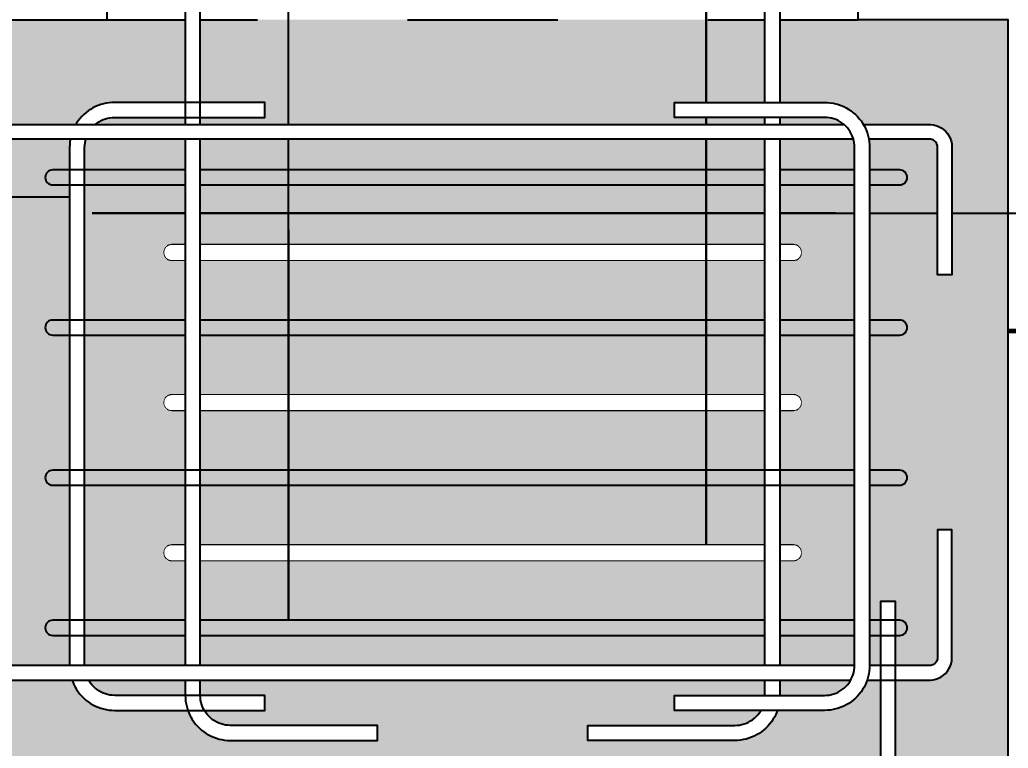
# Model space of a CAD drawing. Header units: millimetres. Extents: x 0 to 197, y -27 to 41.
# Drawn here: x 61.024 to 61.682, y -25.127 to -24.642 of the extents above; entities that cross this region are included whole.
import ezdxf
from ezdxf import colors
from ezdxf.entities.mleader import LeaderData, LeaderLine
from ezdxf.enums import TextEntityAlignment as Align
from ezdxf.math import Vec2, Vec3

# ---------------------------------------------------------------- set-up
doc = ezdxf.new("R2010")
doc.units = ezdxf.units.MM
doc.header["$LTSCALE"] = 0.01
doc.header["$PDMODE"] = 3
doc.linetypes.add('DASHED2', pattern=[0.375, 0.25, -0.125])
for name, color, linetype in [('FC_BORDES', 4, 'Continuous'), ('FC_COTAS', 1, 'Continuous'), ('FC_COTAS @ 100', 1, 'Continuous'), ('FC_COTAS @ 20', 1, 'Continuous'), ('FC_ESTRIBOS', 3, 'Continuous'), ('FC_HATCH 254', 254, 'Continuous'), ('FC_PROYECCION', 6, 'DASHED2'), ('FC_R-140', 2, 'Continuous'), ('FC_REFUERZO', 5, 'Continuous'), ('FC_REFUERZO 2', 1, 'Continuous')]:
    doc.layers.add(name, color=color, linetype=linetype)
doc.styles.add('FC_TEXT1', font='romans.shx')
doc.dimstyles.new('FC_COTAS', dxfattribs={"dimtxt": 0.0015, "dimasz": 0.001, "dimexe": 0, "dimexo": 0, "dimgap": 0.001, "dimtad": 1, "dimtih": 1, "dimtoh": 1, "dimzin": 0, "dimdsep": 46, "dimtxsty": 'FC_TEXT1', "dimblk": 'DOT', "dimcen": 0.09, "dimclrd": 256, "dimclre": 256, "dimclrt": 256, "dimadec": 0, "dimazin": 0, "dimtfac": 1, "dimtix": 1, "dimtmove": 2, "dimatfit": 3, "dimfxl": 1.002, "dimtolj": 1, "dimtzin": 0, "dimlwd": -1, "dimarcsym": 0})
doc.dimstyles.new('FC_COTAS$7', dxfattribs={"dimtxt": 0.002, "dimasz": 0.002, "dimexe": 0, "dimexo": 0, "dimgap": 0.000375, "dimtad": 2, "dimtih": 1, "dimtoh": 1, "dimzin": 0, "dimdsep": 46, "dimtxsty": 'FC_TEXT1', "dimblk": 'DOT', "dimcen": 0.09, "dimclrd": 256, "dimclre": 256, "dimclrt": 11, "dimadec": 0, "dimazin": 0, "dimtfac": 1, "dimtix": 1, "dimtmove": 2, "dimatfit": 3, "dimfxl": 1.002, "dimtolj": 1, "dimtzin": 0, "dimlwd": -1, "dimarcsym": 0})

# ---------------------------------------------------------------- blocks, each defined once
blk = doc.blocks.new('*U393')
at = {"color": 0}
blk.add_lwpolyline([(0.2070011006155647, 0.0003016104702579236), (-0.2070043155117477, 0.0003016104702579236, 0.9999999999999999), (-0.2070043155117477, -0.009698389529740087), (0.2070011006155647, -0.009698389529740087, 0.9999999999999999)], format="xyb", close=True, dxfattribs=at)
blk.add_wipeout([(-0.2070043155117484, -0.009698389529740226), (0.2070011006155591, -0.009698389529740226), (0.20825604517971033, -0.009538339337428203), (0.20923664861044444, -0.009170785438263218), (0.21015107362762292, -0.00858138708617695), (0.21083787770530862, -0.00790449956584205), (0.2113330431180644, -0.007195242379834377), (0.21162327539031878, -0.006605088339616261), (0.2117802722285469, -0.006167919622540263), (0.21189305784467355, -0.005732195347369795), (0.21196043608651277, -0.005334779101130893), (0.21199619526069793, -0.00491981555834653), (0.21200110061556, -0.004698389529739333), (0.21198596875754055, -0.004309687063727585), (0.21194410215791323, -0.00394557099098769), (0.2118612703782471, -0.003524187725160721), (0.21173967822839757, -0.0031028074393614213), (0.2115704211117438, -0.002668288496990412), (0.21136935664710638, -0.002265625825048634), (0.2111797199387715, -0.0019526399869544964), (0.21095933441331302, -0.001643494244737198), (0.21079116800783085, -0.001437195091800958), (0.2106063440934421, -0.001233967577210171), (0.21028629327831433, -0.0009291045619285176), (0.21010778482908843, -0.0007806716739717778), (0.2097611617696631, -0.000529209463394742), (0.20934380100362593, -0.00028117831770080315), (0.20904368469385626, -0.00013463556144943656), (0.2087053511686142, 2.198736891445563e-06), (0.2084284276806729, 9.355552933476563e-05), (0.20817815918581903, 0.00016108915857171446), (0.20783836018161472, 0.00023101169343442418), (0.20766766234673203, 0.0002569808356829295), (0.20742817537364502, 0.00028333779629807765), (0.20719509921246365, 0.00029784550720368674), (0.20700110061556218, 0.000301610470258562), (-0.20700431551174533, 0.00030161047025223375), (-0.20748726035106868, 0.0002782322443317664), (-0.20777460976591008, 0.00024191883735624753), (-0.20811309202389675, 0.00017712220197352302), (-0.2084789878356573, 7.919788830457186e-05), (-0.20883133463493708, -4.414403519470422e-05), (-0.20904423318023543, -0.000133443100066577), (-0.20937244649477618, -0.00029475970342363045), (-0.20968208186378548, -0.00047588229305417507), (-0.20991537376282798, -0.0006332032045132108), (-0.2101604597555136, -0.0008204063538438389), (-0.210355199516316, -0.0009873820670825983), (-0.21071902666559747, -0.001351611819247478), (-0.210995726981608, -0.001686972176023982), (-0.2111254445984465, -0.0018670832851365171), (-0.21126837438252077, -0.0020872974312952097), (-0.21138279519686662, -0.0022840747932212357), (-0.2114669266486035, -0.0024433724918462296), (-0.21160181597161115, -0.0027329405933540496), (-0.21169387789362568, -0.0029640295133472883), (-0.21173992564199534, -0.0030940215251035186), (-0.21178358213916496, -0.0032291684762407735), (-0.2118185999103866, -0.003348328150016955), (-0.21186427721275036, -0.0035233268655379124), (-0.21189435533775622, -0.0036555518146439425), (-0.21192542845035314, -0.003813715891899938), (-0.21196201202091244, -0.004049355383479725), (-0.21198468208536103, -0.004255728494132804), (-0.21199641684249573, -0.004417454833496204), (-0.2120035122095064, -0.004608765999776332), (-0.2120043155117431, -0.00469838952974555), (-0.2119988993844417, -0.004931052244042999), (-0.21196953137497906, -0.005287143664776117), (-0.2119427353252416, -0.005480700047182596), (-0.21191314046464252, -0.005648882865782245), (-0.211875399371977, -0.005826459574840959), (-0.21181512717072393, -0.006060773903508787), (-0.2117482281044274, -0.006278039273512448), (-0.2116114123905029, -0.006641237529394606), (-0.2115207142319417, -0.006843650026803649), (-0.21138911878379488, -0.007101200438954125), (-0.21127848358807147, -0.0072929005155244475), (-0.21113318486826474, -0.007518396238388347), (-0.21092305170588926, -0.007803789124116833), (-0.2107190679181556, -0.008045121451945692), (-0.21051032693287244, -0.008263201434304257), (-0.21033977271869322, -0.008423268752030921), (-0.21015132799694464, -0.008583786860519305), (-0.20993759048909189, -0.008747574374531109), (-0.20973018965090912, -0.008890001412711346), (-0.20958077304153977, -0.008983464394571539), (-0.2093644406845653, -0.009106315251509844), (-0.20921250396443414, -0.009184356956887685), (-0.20902652363488167, -0.009271208606276282), (-0.20883675387653222, -0.009350504063936671), (-0.20851713049365259, -0.009464036477483506), (-0.2083243937297282, -0.009520981519366423), (-0.20801862310459943, -0.009594426713739002), (-0.20780505260567347, -0.009633855070740327), (-0.2076168725179626, -0.009660725059924324), (-0.207371322842909, -0.009684901900010257), (-0.2071145408150505, -0.0096971744203459), (-0.20700431551174533, -0.009698389529740226)], dxfattribs=at)
blk = doc.blocks.new('*U379')
at = {"color": 0}
blk.add_lwpolyline([(0.2820011006155534, 0.0003016104702579236), (-0.2820043155117364, 0.0003016104702579236, 0.9999999999999999), (-0.2820043155117364, -0.009698389529740087), (0.2820011006155534, -0.009698389529740087, 0.9999999999999999)], format="xyb", close=True, dxfattribs=at)
blk = doc.blocks.new('_Dot')
at = {"color": 0, "linetype": 'ByBlock', "lineweight": -2}
blk.add_line((-0.5, 0), (-1, 0), dxfattribs=at)
at = {"color": 0, "linetype": 'ByBlock', "const_width": 0.5}
blk.add_lwpolyline([(-0.25, 0, 1), (0.25, 0, 1)], format="xyb", close=True, dxfattribs=at)
blk = doc.blocks.new('*D475')
at = {"layer": 'Defpoints', "color": 0, "transparency": 16777216}
for p in [(61.60730597823667, -25.13490749872757), (61.68230597823672, -25.13560046411878), (61.60730597823667, -25.14096084734171)]:
    blk.add_point(p, dxfattribs=at)
at = {"layer": 'FC_COTAS', "lineweight": -2, "transparency": 16777216}
for p, q in [((61.60730597823667, -25.13490749872757), (61.60730597823667, -25.14096084734171)), ((61.68230597823672, -25.13560046411878), (61.68230597823672, -25.14096084734171))]:
    blk.add_line(p, q, dxfattribs=at)
at = {"layer": 'FC_COTAS', "transparency": 16777216}
blk.add_line((61.68230597823672, -25.14096084734171), (61.60730597823667, -25.14096084734171), dxfattribs=at)
at = {"layer": 'FC_COTAS', "transparency": 16777216, "insert": (61.76793944130723, -25.11915829057488), "char_height": 0.03, "attachment_point": 5, "style": 'FC_TEXT1'}
blk.add_mtext('\\A1;0.075', dxfattribs=at)
blk = doc.blocks.new('*U420')
at = {"const_width": 0.00015}
blk.add_lwpolyline([(0.04952672644455274, -0.0045), (0.04278176082846144, -0.0045)], dxfattribs=at)
at = {"layer": 'FC_R-140', "style": 'FC_TEXT1'}
for tag, p in [('X', (0.002536795212370834, -0.00225)), ("X'", (0.04802672644455264, -0.00225))]:
    blk.add_attdef(tag, text='', height=0.0025, dxfattribs=at).set_placement(p, align=Align.MIDDLE_CENTER)
blk = doc.blocks.new('*U450')
at = {"color": 0, "ltscale": 0.6}
blk.add_wipeout([(1.312550240961837, -3.9968028886505635e-15), (0.014407911758590464, -8.881784197001252e-16), (0.012533993541416044, 0.00019187215489657738), (0.010698899686701568, 0.0006170955701341185), (0.008931570720764559, 0.0012689642184386951), (0.007259878477151371, 0.002137197741824526), (0.005710186541165396, 0.0032081035789606194), (0.004306934480374003, 0.004464792905076065), (0.0030722524180419875, 0.005887446978782629), (0.0020256120278560052, 0.007453629695489239), (0.001183519453997084, 0.009138641418157345), (0.0005592549994022367, 0.010915908505349625), (0.0001626636874363374, 0.01275740239340939), (0, 0.014634081623662087), (0, 0.100056328946732), (0.009616295841701206, 0.100056328946732), (0.009616295841701206, 0.014861341603462197), (0.009674648936049746, 0.014188111813137061), (0.0098169199653797, 0.013527504222774933), (0.010040865230544704, 0.012889937008778274), (0.010342952980980313, 0.012285464986873329), (0.010718419112353605, 0.011723621042019072), (0.01116134229951915, 0.011213265788804438), (0.01166473737919771, 0.010762447834473665), (0.012220665510264461, 0.010378276847480494), (0.012820359374083545, 0.010066811433721456), (0.013454361440040086, 0.009832963588910504), (0.014112673116940755, 0.009680421233197789), (0.014784912436297759, 0.00961159005069212), (1.312550240961837, 0.009611590050689012)], dxfattribs=at).dxf.layer = 'FC_COTAS'
blk.add_lwpolyline([(1.312550240961837, -3.552713678800501e-15), (0.01440791175859246, 0), (0.01253399354141749, 0.0001918721548967994), (0.01069889968670168, 0.0006170955701350067), (0.008931570720765336, 0.001268964218439805), (0.007259878477153592, 0.002137197741824082), (0.005710186541165285, 0.003208103578959509), (0.004306934480375446, 0.004464792905075399), (0.00307225241804332, 0.005887446978782407), (0.002025612027857449, 0.007453629695490349), (0.001183519453999082, 0.009138641418157789), (0.0005592549994020146, 0.01091590850534985), (0.0001626636874370035, 0.01275740239340806), (0, 0.01463408162366164), (0, 0.1000563289467319), (0.009616295841702538, 0.1000563289467319), (0.009616295841702538, 0.01486134160346353), (0.009674648936051966, 0.01418811181313728), (0.009816919965381032, 0.01352750422277538), (0.01004086523054681, 0.01288993700877938), (0.01034295298098087, 0.01228546498687422), (0.01071841911235438, 0.01172362104201952), (0.01116134229951982, 0.01121326578880399), (0.01166473737919915, 0.01076244783447322), (0.01222066551026657, 0.01037827684747938), (0.01282035937408565, 0.01006681143372035), (0.01345436144003997, 0.009832963588909394), (0.01411267311694075, 0.0096804212331989), (0.01478491243629776, 0.009611590050692342), (1.312550240961837, 0.00961159005068879)], dxfattribs=at)
blk = doc.blocks.new('FC_B_Convencion de estribos_1')
at = {"layer": 'FC_COTAS @ 100', "ltscale": 0.6}
ml = blk.add_multileader_mtext('Standard', dxfattribs=at)
ml.set_content('Cantidad de ramas verticales(**)', color=11, style='FC_TEXT1')
ml.set_leader_properties()
ml.build(insert=Vec2(0, 0))
ml.multileader.update_dxf_attribs({"has_dogleg": 0, "text_left_attachment_type": 6, "text_right_attachment_type": 6, "dogleg_length": 0.008, "arrow_head_size": 0.15, "scale": 100})
ctx = ml.context
ctx.base_point, ctx.scale, ctx.char_height, ctx.arrow_head_size, ctx.landing_gap_size, ctx.plane_origin = Vec3(0.004345885211185063, 1.061887957912113), 100, 0.15, 0.15, 0.1, Vec3(0.518318279430872, 1.748954291568658)
ctx.left_attachment, ctx.right_attachment = 6, 6
notes = []
notes.append((ctx, [(0, (1, 1, 0), (1.857083009400469, 1.061887957912113), (-1, 0), 0.217022838474999, [(0, [(1.956368649913799, 1.061887957912113)], 0, [])])]))
ctx.mtext.insert, ctx.mtext.width, ctx.mtext.line_spacing_style, ctx.mtext.flow_direction = Vec3(0.1043458852111883, 1.261887957912116), 1.595803543463424, 2, 5
for ctx, leaders in notes:
    for number, flags, end, landing, length, lines in leaders:
        leader = LeaderData()
        leader.index, (leader.has_last_leader_line, leader.has_dogleg_vector, leader.attachment_direction) = number, flags
        leader.last_leader_point, leader.dogleg_vector, leader.dogleg_length = Vec3(end), Vec3(landing), length
        for number, points, colour, breaks in lines:
            line = LeaderLine()
            line.index, line.vertices, line.color, line.breaks = number, Vec3.list(points), colors.encode_raw_color(colour), breaks
            leader.lines.append(line)
        ctx.leaders.append(leader)

msp = doc.modelspace()

# ---------------------------------------------------------------- hatches: boundary and pattern name
at = {"layer": 'FC_HATCH 254', "ltscale": 0.6}
h = msp.add_hatch(color=256, dxfattribs=at)
h.dxf.hatch_style = 1
h.paths.add_polyline_path([(60.53576639539576, -25.15706156199868), (60.53733557731058, -25.15712321532398), (61.57733557731003, -25.15712321532398), (61.57890475922481, -25.15706156199868), (61.58046426661107, -25.15687698213591), (61.58200448458741, -25.15657061373192), (61.58351591719781, -25.15614434564986), (61.58498924595767, -25.1556008059742), (61.58641538730497, -25.15494334580778), (61.58778554860462, -25.15417601861101), (61.5890912823561, -25.15330355521149), (61.59032453827694, -25.15233133463596), (61.59147771293394, -25.15126535094758), (61.59254369662224, -25.15011217629056), (61.5935159171977, -25.14887892036981), (61.59438838059744, -25.14757318661821), (61.59515570779394, -25.14620302531888), (61.59581316796046, -25.14477688397156), (61.59635670763615, -25.14330355521161), (61.59678297571816, -25.14179212260113), (61.59708934412219, -25.14025190462442), (61.59727392398491, -25.13869239723881), (61.59733557731025, -25.13712321532422), (61.59733557731025, -25.02962321532399), (61.60733557731027, -25.02962321532399), (61.60733557731026, -25.13712321532378), (61.60727637916312, -25.13900693090989), (61.60709901834971, -25.14088321233082), (61.6068041948321, -25.1427446547617), (61.60639307214412, -25.14458391193868), (61.60586727279907, -25.14639372515537), (61.60522887188694, -25.14816695190456), (61.60448038888428, -25.14989659407097), (61.60362477771167, -25.15157582554701), (61.60266541507517, -25.15319801917325), (61.60160608714168, -25.15475677289268), (61.60045097459341, -25.15624593501654), (61.59920463613293, -25.15765962850174), (61.59787199048812, -25.15899227414656), (61.59645829700248, -25.16023861260738), (61.5949691348789, -25.16139372515545), (61.59341038115948, -25.16245305308912), (61.59178818753328, -25.1634124157253), (61.59010895605714, -25.16426802689804), (61.58837931389066, -25.16501650990068), (61.58660608714155, -25.16565491081283), (61.58479627392509, -25.16618071015789), (61.58295701674773, -25.16659183284586), (61.5810955743172, -25.16688665636339), (61.57921929289613, -25.16706401717683), (61.57733557731027, -25.16712321532398), (60.53733557731046, -25.16712321532398), (60.53545186172443, -25.16706401717683), (60.53357558030341, -25.1668866563634), (60.53171413787273, -25.16659183284586), (60.52987488069544, -25.1661807101579), (60.52806506747913, -25.16565491081285), (60.52629184072968, -25.16501650990055), (60.52456219856344, -25.16426802689797), (60.5228829670875, -25.16341241572539), (60.52126077346089, -25.16245305308908), (60.51970201974128, -25.1613937251551), (60.51821285761789, -25.16023861260719), (60.51679916413254, -25.15899227414667), (60.51546651848771, -25.15765962850176), (60.51422018002706, -25.15624593501639), (60.51306506747928, -25.1547567728928), (60.51200573954517, -25.15319801917332), (60.51104637690893, -25.15157582554704), (60.51019076573623, -25.1498965940708), (60.50944228273365, -25.14816695190432), (60.50880388182146, -25.14639372515518), (60.50827808247656, -25.14458391193905), (60.50786695978844, -25.14274465476153), (60.50757213627089, -25.14088321233068), (60.50739477545751, -25.13900693090979), (60.50733557731034, -25.13712321532448), (60.50733557731035, -25.02962321532399), (60.51733557731034, -25.02962321532399), (60.51733557731034, -25.13712321532381), (60.51739723063566, -25.13869239723835), (60.51758181049838, -25.14025190462493), (60.51788817890236, -25.14179212260117), (60.5183144469845, -25.14330355521176), (60.51885798666016, -25.14477688397158), (60.51951544682655, -25.14620302531885), (60.52028277402314, -25.14757318661833), (60.52115523742298, -25.14887892037007), (60.52212745799834, -25.1501121762907), (60.52319344168645, -25.15126535094768), (60.52434661634383, -25.15233133463622), (60.52557987226454, -25.15330355521152), (60.52688560601613, -25.15417601861111), (60.52825576731551, -25.15494334580771), (60.52968190866309, -25.15560080597417), (60.53115523742276, -25.1561443456499), (60.53266667003329, -25.15657061373194), (60.53420688800954, -25.1568769821359)])
h.paths.add_polyline_path([(61.68233557696082, -24.64212321544044), (60.98233557731032, -24.64212321532394), (60.98233557696084, -24.94212321544045), (60.43233557696077, -24.94212321544045), (60.43233557696082, -25.14212321544046), (60.43233557696082, -25.24212321544046), (61.68233557696082, -25.24212321544046)])

# ---------------------------------------------------------------- linework, layer by layer
at = {"layer": 'FC_BORDES', "ltscale": 0.6}
msp.add_lwpolyline([(60.33233557884825, -24.64212321445026), (61.08233557731034, -24.64212321532394), (61.08233557731034, -23.943078267324)], dxfattribs=at)
at = {"layer": 'FC_PROYECCION', "ltscale": 0.6}
msp.add_lwpolyline([(61.08233557731034, -24.64212321532394), (61.58233557731034, -24.64212321532394)], dxfattribs=at)

# ---------------------------------------------------------------- block references
msp.add_blockref('FC_B_Convencion de estribos_1', (37.64417372715413, -26.30391081856555))

# ---------------------------------------------------------------- dimensions: what is measured, and where the dimension line sits
at = {"layer": 'FC_COTAS @ 20'}
dim = msp.add_linear_dim(base=(61.60730597823667, -25.14096084734171), p1=(61.68230597823672, -25.13560046411878), p2=(61.60730597823667, -25.13490749872757), dimstyle='FC_COTAS', override={"dimscale": 20, "dimdec": 3, "dimtix": 1, "dimtofl": 1, "dimtmove": 2, "dimatfit": 1, "dimtfill": 0, "dimtfillclr": 254}, dxfattribs=at)
dim.commit()
dim.dimension.update_dxf_attribs({"geometry": '*D475', "text_midpoint": (61.76793944130723, -25.11915829057488), "dimtype": 128})

# ---------------------------------------------------------------- next in the draw order: wipeouts: each hides what was drawn before it
at = {"ltscale": 1.5}
msp.add_wipeout([(61.05733557731033, -25.072123215323963), (61.05733557731033, -25.072123215323963), (61.057394775457475, -25.07400693090985), (61.05757213627089, -25.075883212330897), (61.057866959788456, -25.07774465476154), (61.05827808247646, -25.07958391193891), (61.058803881821476, -25.08139372515522), (61.059442282733684, -25.083166951904502), (61.06019076573636, -25.08489659407092), (61.06104637690901, -25.086575825547015), (61.062005739545256, -25.088198019173337), (61.06306506747908, -25.08975677289274), (61.06422018002706, -25.091245935016424), (61.06546651848767, -25.09265962850183), (61.06679916413247, -25.09399227414661), (61.06821285761787, -25.095238612607243), (61.06970201974154, -25.096393725155217), (61.071260773460956, -25.09745305308903), (61.07288296708727, -25.098412415725285), (61.07456219856337, -25.099268026897956), (61.07629184072978, -25.10001650990062), (61.07806506747907, -25.100654910812825), (61.07987488069537, -25.10118071015783), (61.08171413787274, -25.101591832845834), (61.08357558030339, -25.101886656363405), (61.08545186172444, -25.102064017176822), (61.08733557731033, -25.102123215323974), (61.18733557731029, -25.102123215323974), (61.18733557731029, -25.092123215323973), (61.08733557731033, -25.092123215323973), (61.08576639539577, -25.092061561998634), (61.084206888009525, -25.091876982135872), (61.08266667003321, -25.09157061373193), (61.08115523742282, -25.091144345649873), (61.07968190866302, -25.090600805974198), (61.07825576731553, -25.089943345807736), (61.076885606016006, -25.089176018611052), (61.07557987226448, -25.088303555211468), (61.074346616343725, -25.08733133463597), (61.073193441686605, -25.0862653509477), (61.07212745799833, -25.085112176290572), (61.07115523742282, -25.083878920369813), (61.07028277402325, -25.082573186618284), (61.069515446826564, -25.081203025318757), (61.06885798666009, -25.079776883971274), (61.068314446984424, -25.078303555211466), (61.06788817890238, -25.076792122601088), (61.067581810498424, -25.075251904624775), (61.06739723063567, -25.073692397238524), (61.06733557731034, -25.072123215323785), (61.06733557731034, -25.072123215323785), (61.067335577310324, -24.727123215323967), (61.06733557731034, -24.727123215324145), (61.06739723063567, -24.725554033409406), (61.067581810498424, -24.72399452602316), (61.06788817890238, -24.722454308046846), (61.068314446984424, -24.720942875436467), (61.06885798666009, -24.71946954667666), (61.069515446826564, -24.718043405329173), (61.07028277402325, -24.716673244029646), (61.07115523742282, -24.715367510278117), (61.07212745799833, -24.714134254357358), (61.073193441686605, -24.71298107970023), (61.074346616343725, -24.71191509601196), (61.07557987226448, -24.710942875436462), (61.076885606016006, -24.71007041203688), (61.07825576731553, -24.709303084840197), (61.07968190866302, -24.708645624673732), (61.08115523742282, -24.708102084998057), (61.08266667003321, -24.707675816916005), (61.084206888009525, -24.707369448512058), (61.08576639539577, -24.707184868649296), (61.08733557731033, -24.707123215323957), (61.18733557731029, -24.707123215323957), (61.18733557731029, -24.69712321532396), (61.08733557731033, -24.69712321532396), (61.08545186172444, -24.697182413471108), (61.08357558030339, -24.697359774284525), (61.081714137872744, -24.697654597802096), (61.07987488069538, -24.698065720490103), (61.07806506747907, -24.69859151983511), (61.07629184072978, -24.69922992074731), (61.07456219856337, -24.699978403749977), (61.072882967087274, -24.700834014922645), (61.071260773460956, -24.701793377558904), (61.06970201974154, -24.702852705492713), (61.06821285761787, -24.70400781804069), (61.06679916413247, -24.705254156501322), (61.06546651848767, -24.706586802146102), (61.06422018002706, -24.708000495631506), (61.06306506747908, -24.70948965775519), (61.062005739545256, -24.711048411474597), (61.06104637690901, -24.712670605100914), (61.06019076573636, -24.71434983657701), (61.059442282733684, -24.716079478743428), (61.058803881821476, -24.717852705492714), (61.05827808247646, -24.71966251870902), (61.057866959788456, -24.72150177588639), (61.05757213627089, -24.723363218317036), (61.057394775457475, -24.725239499738084), (61.05733557731033, -24.727123215323967), (61.05733557731033, -24.727123215324195)], dxfattribs=at).dxf.layer = 'FC_REFUERZO'

# ---------------------------------------------------------------- next in the draw order: linework, layer by layer
at = {"layer": 'FC_BORDES', "ltscale": 0.6}
msp.add_lwpolyline([(60.33233557517494, -25.14212321532396), (60.4323355773103, -25.14212321532396), (60.4323355773103, -25.24212321532396), (61.6823355773103, -25.24212321532396), (61.6823355773103, -24.64212321532394), (61.58233557731034, -24.64212321532394), (61.58233557731034, -23.94307827208788)], dxfattribs=at)

# ---------------------------------------------------------------- next in the draw order: leaders
at = {"layer": 'FC_COTAS @ 20', "annotation_type": 0, "has_hookline": 1, "hookline_direction": 1, "text_width": 0.518095238095238}
msp.add_leader([(61.05733557731033, -24.76021410473648), (59.84522849441483, -24.76021410473649)], dimstyle='FC_COTAS$7', override={"dimscale": 20, "dimgap": 0.0005, "dimtad": 1}, dxfattribs=at)
at = {"layer": 'FC_COTAS @ 20'}
ml = msp.add_multileader_mtext('Standard', dxfattribs=at)
ml.set_content('Refuerzo de pedestal #4 a máx 0.20 L=0.85', color=11, style='FC_TEXT1')
ml.set_leader_properties()
ml.build(insert=Vec2(0, 0))
ml.multileader.update_dxf_attribs({"text_left_attachment_type": 6, "text_right_attachment_type": 6, "dogleg_length": 0.008, "arrow_head_size": 0.04, "scale": 20})
ctx = ml.context
ctx.base_point, ctx.scale, ctx.char_height, ctx.arrow_head_size, ctx.landing_gap_size, ctx.plane_origin = Vec3(62.37528764793608, -24.77091741519845), 20, 0.04, 0.04, 0.02, Vec3(61.65759313212117, -25.59391446802609)
ctx.left_attachment, ctx.right_attachment, ctx.text_align_type = 6, 6, 2
notes = []
notes.append((ctx, [(0, (1, 1, 0), (61.86363649427715, -24.77091741519845), (1, 0), 0.5116511536589278, [(1, [(61.60733557731032, -24.77091741519845), (61.07233557731035, -24.77091741519839)], 0, [])])]))
ctx.mtext.insert, ctx.mtext.width, ctx.mtext.alignment, ctx.mtext.line_spacing_style, ctx.mtext.flow_direction = Vec3(62.93624002888846, -24.72291741519845), 0.591541590906445, 3, 2, 5
for ctx, leaders in notes:
    for number, flags, end, landing, length, lines in leaders:
        leader = LeaderData()
        leader.index, (leader.has_last_leader_line, leader.has_dogleg_vector, leader.attachment_direction) = number, flags
        leader.last_leader_point, leader.dogleg_vector, leader.dogleg_length = Vec3(end), Vec3(landing), length
        for number, points, colour, breaks in lines:
            line = LeaderLine()
            line.index, line.vertices, line.color, line.breaks = number, Vec3.list(points), colors.encode_raw_color(colour), breaks
            leader.lines.append(line)
        ctx.leaders.append(leader)

# ---------------------------------------------------------------- next in the draw order: block references
at = {"layer": 'FC_ESTRIBOS', "color": 1, "rotation": 180}
for p in [(61.33233396986224, -24.80182160485369), (61.33233396986224, -24.90182160485372), (61.33233396986224, -25.00182160485368)]:
    msp.add_blockref('*U393', p, dxfattribs=at)
at = {"layer": 'FC_ESTRIBOS', "rotation": 180}
for p in [(61.32808916826024, -24.8518216048537), (61.32808916826024, -25.05182160485369)]:
    msp.add_blockref('*U379', p, dxfattribs=at)

# ---------------------------------------------------------------- next in the draw order: leaders
at = {"layer": 'FC_COTAS @ 20'}
ml = msp.add_multileader_mtext('Standard', dxfattribs=at)
ml.set_content('Estribos según \\Pdespiece de columnas', color=11, style='FC_TEXT1')
ml.set_leader_properties()
ml.build(insert=Vec2(0, 0))
ml.multileader.update_dxf_attribs({"text_left_attachment_type": 6, "text_right_attachment_type": 6, "dogleg_length": 0.008, "arrow_head_size": 0.04, "scale": 20})
ctx = ml.context
ctx.base_point, ctx.scale, ctx.char_height, ctx.arrow_head_size, ctx.landing_gap_size, ctx.plane_origin = Vec3(62.22737239380739, -23.81370701807841), 20, 0.04, 0.04, 0.02, Vec3(61.52700040472995, -24.76512026815166)
ctx.left_attachment, ctx.right_attachment, ctx.text_align_type = 6, 6, 2
notes = []
notes.append((ctx, [(0, (1, 1, 0), (61.48128775955808, -23.81370701807841), (1, 0), 0.7460846342493105, [(10, [(61.48128775955808, -23.99212321532396), (61.48128775955808, -24.09212321532399), (61.48128775955808, -24.19212321532395), (61.48128775955808, -24.29212321532398), (61.48128775955808, -24.39212321532394), (61.48128775955808, -24.49212321532396), (61.48128775955808, -24.59212321532399), (61.48128775955808, -24.79212321532398), (61.48128775955808, -24.89212321532394), (61.48128775955808, -24.99212321532396)], 0, [])])]))
ctx.mtext.insert, ctx.mtext.alignment, ctx.mtext.line_spacing_style, ctx.mtext.flow_direction = Vec3(62.92737239380744, -23.76037368474507), 3, 2, 5
ml = msp.add_multileader_mtext('Standard', dxfattribs=at)
ml.set_content('Estribos #3 a 0.20', color=11, style='FC_TEXT1')
ml.set_leader_properties()
ml.build(insert=Vec2(0, 0))
ml.multileader.update_dxf_attribs({"text_left_attachment_type": 6, "text_right_attachment_type": 6, "dogleg_length": 0.008, "arrow_head_size": 0.04, "scale": 20})
ctx = ml.context
ctx.base_point, ctx.scale, ctx.char_height, ctx.arrow_head_size, ctx.landing_gap_size, ctx.plane_origin = Vec3(59.29262538006358, -24.06476292167392), 20, 0.04, 0.04, 0.02, Vec3(61.20304662612872, -25.56512026815161)
ctx.left_attachment, ctx.right_attachment = 6, 6
notes.append((ctx, [(0, (1, 1, 0), (61.20304662612872, -24.06476292167392), (-1, 0), 1.279945055588946, [(3, [(61.20304662612872, -24.74212321532396), (61.20304662612872, -24.84212321532399), (61.20304662612872, -24.94212321532395), (61.20304662612872, -25.04212321532398)], 0, [])])]))
ctx.mtext.insert, ctx.mtext.line_spacing_style, ctx.mtext.flow_direction = Vec3(59.3126253800636, -24.01142958834058), 2, 5
for ctx, leaders in notes:
    for number, flags, end, landing, length, lines in leaders:
        leader = LeaderData()
        leader.index, (leader.has_last_leader_line, leader.has_dogleg_vector, leader.attachment_direction) = number, flags
        leader.last_leader_point, leader.dogleg_vector, leader.dogleg_length = Vec3(end), Vec3(landing), length
        for number, points, colour, breaks in lines:
            line = LeaderLine()
            line.index, line.vertices, line.color, line.breaks = number, Vec3.list(points), colors.encode_raw_color(colour), breaks
            leader.lines.append(line)
        ctx.leaders.append(leader)

# ---------------------------------------------------------------- next in the draw order: block references
at = {"layer": 'FC_ESTRIBOS', "rotation": 180}
msp.add_blockref('*U379', (61.32808916826024, -24.75182160485368), dxfattribs=at)

# ---------------------------------------------------------------- next in the draw order: wipeouts: each hides what was drawn before it
for points in [[(61.13433557829399, -23.943078267777445), (61.13433557731029, -25.09212321532373), (61.13433557731029, -25.092123215323962), (61.13439477545743, -25.094006930909842), (61.13457213627085, -25.09588321233089), (61.13486695978841, -25.09774465476153), (61.13527808247642, -25.099583911938907), (61.135803881821424, -25.101393725155212), (61.13644228273364, -25.1031669519045), (61.1371907657363, -25.10489659407091), (61.13804637690897, -25.106575825547015), (61.13900573954522, -25.10819801917333), (61.14006506747903, -25.109756772892737), (61.141220180027, -25.11124593501642), (61.14246651848763, -25.112659628501824), (61.143799164132425, -25.113992274146607), (61.14521285761781, -25.11523861260724), (61.146702019741504, -25.116393725155213), (61.148260773460905, -25.117453053089022), (61.14988296708722, -25.118412415725277), (61.151562198563326, -25.11926802689795), (61.153291840729736, -25.120016509900616), (61.155065067479036, -25.120654910812817), (61.156874880695334, -25.121180710157827), (61.1587141378727, -25.121591832845827), (61.160575580303345, -25.121886656363404), (61.16245186172439, -25.122064017176818), (61.164335577310275, -25.12212321532397), (61.26233557731029, -25.12212321532397), (61.26233557731029, -25.11212321532397), (61.164335577310275, -25.11212321532397), (61.16276639539572, -25.112061561998626), (61.16120688800947, -25.111876982135872), (61.159666670033154, -25.11157061373192), (61.158155237422775, -25.11114434564987), (61.156681908662975, -25.110600805974194), (61.15525576731549, -25.109943345807732), (61.15388560601596, -25.109176018611045), (61.152579872264425, -25.108303555211464), (61.15134661634368, -25.107331334635965), (61.150193441686554, -25.106265350947695), (61.149127457998276, -25.105112176290568), (61.14815523742278, -25.103878920369812), (61.147282774023196, -25.102573186618283), (61.146515446826506, -25.10120302531875), (61.145857986660054, -25.099776883971266), (61.14531444698438, -25.098303555211462), (61.14488817890233, -25.09679212260108), (61.14458181049838, -25.095251904624767), (61.14439723063562, -25.09369239723852), (61.14433557731028, -25.092123215323962), (61.14433557731028, -25.09212321532378), (61.14433557829398, -23.943078267777445)], [(61.530335576326664, -23.943078267777445), (61.53033557731037, -25.09212321532373), (61.53033557731037, -25.092123215323962), (61.530276379163226, -25.094006930909842), (61.5300990183498, -25.09588321233089), (61.529804194832245, -25.09774465476153), (61.52939307214424, -25.099583911938907), (61.52886727279923, -25.101393725155212), (61.528228871887016, -25.1031669519045), (61.527480388884356, -25.10489659407091), (61.52662477771169, -25.106575825547015), (61.52566541507544, -25.10819801917333), (61.52460608714163, -25.109756772892737), (61.52345097459366, -25.11124593501642), (61.522204636133026, -25.112659628501824), (61.52087199048823, -25.113992274146607), (61.51945829700284, -25.11523861260724), (61.51796913487915, -25.116393725155213), (61.51641038115975, -25.117453053089022), (61.51478818753343, -25.118412415725277), (61.51310895605733, -25.11926802689795), (61.51137931389092, -25.120016509900616), (61.50960608714162, -25.120654910812817), (61.50779627392532, -25.121180710157827), (61.505957016747956, -25.121591832845827), (61.50409557431731, -25.121886656363404), (61.502219292896264, -25.122064017176818), (61.50033557731038, -25.12212321532397), (61.40233557731037, -25.12212321532397), (61.40233557731037, -25.11212321532397), (61.50033557731038, -25.11212321532397), (61.501904759224935, -25.112061561998626), (61.50346426661119, -25.111876982135872), (61.5050044845875, -25.11157061373192), (61.50651591719788, -25.11114434564987), (61.50798924595768, -25.110600805974194), (61.50941538730517, -25.109943345807732), (61.510785548604694, -25.109176018611045), (61.51209128235623, -25.108303555211464), (61.513324538276976, -25.107331334635965), (61.5144777129341, -25.106265350947695), (61.51554369662238, -25.105112176290568), (61.51651591719788, -25.103878920369812), (61.51738838059746, -25.102573186618283), (61.51815570779415, -25.10120302531875), (61.5188131679606, -25.099776883971266), (61.51935670763628, -25.098303555211462), (61.51978297571833, -25.09679212260108), (61.520089344122276, -25.095251904624767), (61.52027392398504, -25.09369239723852), (61.52033557731038, -25.092123215323962), (61.52033557731038, -25.09212321532378), (61.52033557632667, -23.943078267777445)]]:
    msp.add_wipeout(points).dxf.layer = 'FC_REFUERZO 2'

# ---------------------------------------------------------------- next in the draw order: linework, layer by layer
at = {"layer": 'FC_REFUERZO', "ltscale": 0.6}
msp.add_lwpolyline([(61.05733557731033, -25.07212321532401), (61.05733557731033, -25.07212321532401), (61.05739477545747, -25.07400693090985), (61.0575721362709, -25.07588321233091), (61.05786695978846, -25.07774465476157), (61.05827808247647, -25.07958391193895), (61.05880388182148, -25.08139372515526), (61.05944228273369, -25.08316695190452), (61.06019076573636, -25.08489659407095), (61.06104637690901, -25.08657582554704), (61.06200573954526, -25.08819801917334), (61.06306506747908, -25.08975677289273), (61.06422018002706, -25.09124593501641), (61.06546651848767, -25.09265962850187), (61.06679916413247, -25.09399227414664), (61.06821285761787, -25.09523861260728), (61.06970201974155, -25.09639372515525), (61.07126077346096, -25.09745305308908), (61.07288296708727, -25.09841241572527), (61.07456219856338, -25.09926802689798), (61.07629184072979, -25.10001650990065), (61.07806506747908, -25.10065491081283), (61.07987488069538, -25.10118071015787), (61.08171413787274, -25.10159183284585), (61.0835755803034, -25.10188665636345), (61.08545186172444, -25.10206401717684), (61.08733557731033, -25.10212321532398), (61.1873355773103, -25.10212321532398), (61.1873355773103, -25.09212321532399), (61.08733557731033, -25.09212321532399), (61.08576639539577, -25.09206156199863), (61.08420688800953, -25.09187698213591), (61.08266667003321, -25.09157061373192), (61.08115523742283, -25.09114434564989), (61.07968190866303, -25.09060080597421), (61.07825576731553, -25.08994334580776), (61.07688560601601, -25.08917601861108), (61.07557987226448, -25.08830355521146), (61.07434661634372, -25.08733133463598), (61.07319344168661, -25.08626535094773), (61.07212745799833, -25.0851121762906), (61.07115523742282, -25.08387892036986), (61.07028277402325, -25.0825731866183), (61.06951544682656, -25.08120302531878), (61.0688579866601, -25.07977688397127), (61.06831444698442, -25.07830355521147), (61.06788817890239, -25.07679212260111), (61.06758181049843, -25.07525190462476), (61.06739723063567, -25.07369239723854), (61.06733557731034, -25.07212321532378), (61.06733557731034, -25.07212321532378), (61.06733557731032, -24.72712321532398), (61.06733557731034, -24.72712321532415), (61.06739723063567, -24.72555403340944), (61.06758181049843, -24.72399452602317), (61.06788817890239, -24.72245430804687), (61.06831444698442, -24.72094287543651), (61.0688579866601, -24.71946954667666), (61.06951544682656, -24.7180434053292), (61.07028277402325, -24.71667324402969), (61.07115523742282, -24.71536751027812), (61.07212745799833, -24.71413425435738), (61.07319344168661, -24.71298107970025), (61.07434661634372, -24.711915096012), (61.07557987226448, -24.71094287543647), (61.07688560601601, -24.71007041203691), (61.07825576731553, -24.70930308484022), (61.07968190866303, -24.70864562467371), (61.08115523742283, -24.7081020849981), (61.08266667003321, -24.707675816916), (61.08420688800953, -24.70736944851208), (61.08576639539577, -24.7071848686493), (61.08733557731033, -24.707123215324), (61.1873355773103, -24.707123215324), (61.1873355773103, -24.69712321532401), (61.08733557731033, -24.69712321532401), (61.08545186172444, -24.69718241347115), (61.0835755803034, -24.69735977428453), (61.08171413787274, -24.69765459780213), (61.07987488069538, -24.69806572049011), (61.07806506747908, -24.69859151983515), (61.07629184072979, -24.69922992074734), (61.07456219856338, -24.69997840375), (61.07288296708727, -24.70083401492266), (61.07126077346096, -24.70179337755891), (61.06970201974155, -24.70285270549274), (61.06821285761787, -24.7040078180407), (61.06679916413247, -24.70525415650135), (61.06546651848767, -24.70658680214611), (61.06422018002706, -24.70800049563152), (61.06306506747908, -24.70948965775519), (61.06200573954526, -24.71104841147459), (61.06104637690901, -24.71267060510095), (61.06019076573636, -24.71434983657704), (61.05944228273369, -24.71607947874346), (61.05880388182148, -24.71785270549272), (61.05827808247647, -24.71966251870904), (61.05786695978846, -24.72150177588642), (61.0575721362709, -24.72336321831707), (61.05739477545747, -24.72523949973807), (61.05733557731033, -24.72712321532398), (61.05733557731033, -24.72712321532421)], close=True, dxfattribs=at)
at = {"layer": 'FC_REFUERZO 2', "ltscale": 0.6}
for points in [[(61.13433557829399, -23.94307826777744), (61.13433557731029, -25.09212321532376), (61.13433557731029, -25.09212321532399), (61.13439477545743, -25.09400693090989), (61.13457213627085, -25.0958832123309), (61.13486695978842, -25.09774465476155), (61.13527808247643, -25.09958391193893), (61.13580388182144, -25.10139372515524), (61.13644228273365, -25.10316695190451), (61.13719076573631, -25.10489659407093), (61.13804637690897, -25.10657582554702), (61.13900573954522, -25.10819801917338), (61.14006506747904, -25.10975677289277), (61.14122018002701, -25.11124593501645), (61.14246651848763, -25.11265962850185), (61.14379916413242, -25.11399227414662), (61.14521285761783, -25.11523861260726), (61.1467020197415, -25.11639372515523), (61.14826077346091, -25.11745305308906), (61.14988296708723, -25.11841241572531), (61.15156219856333, -25.11926802689796), (61.15329184072974, -25.12001650990063), (61.15506506747904, -25.12065491081281), (61.15687488069533, -25.12118071015785), (61.1587141378727, -25.12159183284583), (61.16057558030335, -25.12188665636344), (61.1624518617244, -25.12206401717682), (61.16433557731029, -25.12212321532396), (61.26233557731029, -25.12212321532396), (61.26233557731029, -25.11212321532397), (61.16433557731029, -25.11212321532397), (61.16276639539573, -25.11206156199867), (61.16120688800948, -25.11187698213589), (61.15966667003317, -25.11157061373191), (61.15815523742278, -25.11114434564987), (61.15668190866298, -25.11060080597419), (61.15525576731549, -25.10994334580774), (61.15388560601597, -25.10917601861106), (61.15257987226443, -25.1083035552115), (61.15134661634368, -25.10733133463597), (61.15019344168656, -25.10626535094772), (61.14912745799828, -25.10511217629058), (61.14815523742278, -25.10387892036984), (61.1472827740232, -25.10257318661828), (61.14651544682652, -25.10120302531876), (61.14585798666005, -25.09977688397131), (61.14531444698438, -25.09830355521145), (61.14488817890234, -25.09679212260109), (61.14458181049839, -25.0952519046248), (61.14439723063563, -25.09369239723852), (61.14433557731028, -25.09212321532399), (61.14433557731029, -25.09212321532382), (61.144335578294, -23.94307826777744)], [(61.53033557632667, -23.94307826777744), (61.53033557731037, -25.09212321532376), (61.53033557731037, -25.09212321532399), (61.53027637916323, -25.09400693090989), (61.53009901834981, -25.0958832123309), (61.52980419483224, -25.09774465476155), (61.52939307214424, -25.09958391193893), (61.52886727279922, -25.10139372515524), (61.52822887188702, -25.10316695190451), (61.52748038888435, -25.10489659407093), (61.5266247777117, -25.10657582554702), (61.52566541507544, -25.10819801917338), (61.52460608714163, -25.10975677289277), (61.52345097459365, -25.11124593501645), (61.52220463613303, -25.11265962850185), (61.52087199048824, -25.11399227414662), (61.51945829700283, -25.11523861260726), (61.51796913487916, -25.11639372515523), (61.51641038115975, -25.11745305308906), (61.51478818753343, -25.11841241572531), (61.51310895605733, -25.11926802689796), (61.51137931389092, -25.12001650990063), (61.50960608714163, -25.12065491081281), (61.50779627392533, -25.12118071015785), (61.50595701674796, -25.12159183284583), (61.50409557431731, -25.12188665636344), (61.50221929289626, -25.12206401717682), (61.50033557731037, -25.12212321532396), (61.40233557731037, -25.12212321532396), (61.40233557731037, -25.11212321532397), (61.50033557731037, -25.11212321532397), (61.50190475922494, -25.11206156199867), (61.50346426661118, -25.11187698213589), (61.5050044845875, -25.11157061373191), (61.50651591719788, -25.11114434564987), (61.50798924595768, -25.11060080597419), (61.50941538730518, -25.10994334580774), (61.51078554860469, -25.10917601861106), (61.51209128235623, -25.1083035552115), (61.51332453827698, -25.10733133463597), (61.5144777129341, -25.10626535094772), (61.51554369662238, -25.10511217629058), (61.51651591719789, -25.10387892036984), (61.51738838059746, -25.10257318661828), (61.51815570779414, -25.10120302531876), (61.51881316796061, -25.09977688397131), (61.51935670763628, -25.09830355521145), (61.51978297571832, -25.09679212260109), (61.52008934412228, -25.0952519046248), (61.52027392398504, -25.09369239723852), (61.52033557731038, -25.09212321532399), (61.52033557731037, -25.09212321532382), (61.52033557632667, -23.94307826777744)]]:
    msp.add_lwpolyline(points, dxfattribs=at)

# ---------------------------------------------------------------- next in the draw order: block references
at = {"layer": 'FC_COTAS', "xscale": 20, "yscale": 20, "zscale": 20}
msp.add_blockref('*U420', (60.82670036074108, -24.75944453890823), dxfattribs=at)

# ---------------------------------------------------------------- next in the draw order: block references
at = {"layer": 'FC_ESTRIBOS', "rotation": 180}
msp.add_blockref('*U379', (61.32808916826024, -24.95182160485373), dxfattribs=at)
at = {"layer": 'FC_REFUERZO 2', "rotation": 180}
msp.add_blockref('*U450', (61.64488582058885, -24.7119313356222), dxfattribs=at)
at = {"layer": 'FC_REFUERZO 2', "xscale": -1}
msp.add_blockref('*U450', (61.64488582058885, -25.08193325217567), dxfattribs=at)

# ---------------------------------------------------------------- next in the draw order: linework, layer by layer
at = {"layer": 'FC_ESTRIBOS', "ltscale": 0.6}
msp.add_lwpolyline([(61.60733557731026, -25.137123215324), (61.60733557731026, -25.02962321532399), (61.59733557731025, -25.02962321532399), (61.59733557731025, -25.137123215324)], dxfattribs=at)

# ---------------------------------------------------------------- next in the draw order: wipeouts: each hides what was drawn before it
at = {"ltscale": 1.5}
msp.add_wipeout([(61.59003842796303, -25.072123215323963), (61.59003842796303, -25.072123215323963), (61.58997922981589, -25.07400693090985), (61.58980186900247, -25.075883212330897), (61.58950704548491, -25.07774465476154), (61.5890959227969, -25.07958391193891), (61.58857012345189, -25.08139372515522), (61.58793172253968, -25.083166951904502), (61.587183239537005, -25.08489659407092), (61.58632762836435, -25.086575825547015), (61.58536826572811, -25.088198019173337), (61.58430893779428, -25.08975677289274), (61.583153825246306, -25.091245935016424), (61.581907486785695, -25.09265962850183), (61.580574841140894, -25.09399227414661), (61.57916114765549, -25.095238612607243), (61.57767198553182, -25.096393725155217), (61.57611323181241, -25.09745305308903), (61.574491038186096, -25.098412415725285), (61.57281180670999, -25.099268026897956), (61.57108216454358, -25.10001650990062), (61.56930893779429, -25.100654910812825), (61.56749912457799, -25.10118071015783), (61.565659867400626, -25.101591832845834), (61.563798424969974, -25.101886656363405), (61.56192214354893, -25.102064017176822), (61.560038427963036, -25.102123215323974), (61.46003842796307, -25.102123215323974), (61.46003842796307, -25.092123215323973), (61.560038427963036, -25.092123215323973), (61.56160760987759, -25.092061561998634), (61.56316711726384, -25.091876982135872), (61.56470733524015, -25.09157061373193), (61.56621876785054, -25.091144345649873), (61.567692096610344, -25.090600805974198), (61.56911823795783, -25.089943345807736), (61.57048839925736, -25.089176018611052), (61.571794133008886, -25.088303555211468), (61.57302738892964, -25.08733133463597), (61.57418056358676, -25.0862653509477), (61.575246547275036, -25.085112176290572), (61.57621876785054, -25.083878920369813), (61.577091231250115, -25.082573186618284), (61.5778585584468, -25.081203025318757), (61.57851601861327, -25.079776883971274), (61.57905955828894, -25.078303555211466), (61.579485826370984, -25.076792122601088), (61.57979219477494, -25.075251904624775), (61.57997677463769, -25.073692397238524), (61.580038427963025, -25.072123215323785), (61.580038427963025, -25.072123215323785), (61.58003842796304, -24.727123215323967), (61.580038427963025, -24.727123215324145), (61.57997677463769, -24.725554033409406), (61.57979219477494, -24.72399452602316), (61.579485826370984, -24.722454308046846), (61.57905955828894, -24.720942875436467), (61.57851601861327, -24.71946954667666), (61.5778585584468, -24.718043405329173), (61.577091231250115, -24.716673244029646), (61.57621876785054, -24.715367510278117), (61.575246547275036, -24.714134254357358), (61.57418056358676, -24.71298107970023), (61.57302738892964, -24.71191509601196), (61.571794133008886, -24.710942875436462), (61.57048839925736, -24.71007041203688), (61.56911823795783, -24.709303084840197), (61.567692096610344, -24.708645624673732), (61.56621876785054, -24.708102084998057), (61.56470733524015, -24.707675816916005), (61.56316711726384, -24.707369448512058), (61.56160760987759, -24.707184868649296), (61.560038427963036, -24.707123215323957), (61.46003842796307, -24.707123215323957), (61.46003842796307, -24.69712321532396), (61.560038427963036, -24.69712321532396), (61.56192214354893, -24.697182413471108), (61.563798424969974, -24.697359774284525), (61.56565986740062, -24.697654597802096), (61.567499124577985, -24.698065720490103), (61.56930893779429, -24.69859151983511), (61.57108216454358, -24.69922992074731), (61.57281180670999, -24.699978403749977), (61.57449103818609, -24.700834014922645), (61.57611323181241, -24.701793377558904), (61.57767198553182, -24.702852705492713), (61.57916114765549, -24.70400781804069), (61.580574841140894, -24.705254156501322), (61.581907486785695, -24.706586802146102), (61.583153825246306, -24.708000495631506), (61.58430893779428, -24.70948965775519), (61.58536826572811, -24.711048411474597), (61.58632762836435, -24.712670605100914), (61.587183239537005, -24.71434983657701), (61.58793172253968, -24.716079478743428), (61.58857012345189, -24.717852705492714), (61.5890959227969, -24.71966251870902), (61.58950704548491, -24.72150177588639), (61.58980186900247, -24.723363218317036), (61.58997922981589, -24.725239499738084), (61.59003842796303, -24.727123215323967), (61.59003842796303, -24.727123215324195)], dxfattribs=at).dxf.layer = 'FC_REFUERZO'

# ---------------------------------------------------------------- next in the draw order: linework, layer by layer
at = {"layer": 'FC_REFUERZO', "ltscale": 0.6}
msp.add_lwpolyline([(61.59003842796303, -25.07212321532401), (61.59003842796303, -25.07212321532401), (61.58997922981589, -25.07400693090985), (61.58980186900246, -25.07588321233091), (61.5895070454849, -25.07774465476157), (61.58909592279689, -25.07958391193895), (61.58857012345188, -25.08139372515526), (61.58793172253967, -25.08316695190452), (61.587183239537, -25.08489659407095), (61.58632762836435, -25.08657582554704), (61.5853682657281, -25.08819801917334), (61.58430893779428, -25.08975677289273), (61.58315382524631, -25.09124593501641), (61.58190748678569, -25.09265962850187), (61.58057484114089, -25.09399227414664), (61.57916114765549, -25.09523861260728), (61.57767198553181, -25.09639372515525), (61.57611323181241, -25.09745305308908), (61.57449103818609, -25.09841241572527), (61.57281180670999, -25.09926802689798), (61.57108216454358, -25.10001650990065), (61.56930893779428, -25.10065491081283), (61.56749912457799, -25.10118071015787), (61.56565986740062, -25.10159183284585), (61.56379842496997, -25.10188665636345), (61.56192214354892, -25.10206401717684), (61.56003842796303, -25.10212321532398), (61.46003842796306, -25.10212321532398), (61.46003842796306, -25.09212321532399), (61.56003842796303, -25.09212321532399), (61.56160760987759, -25.09206156199863), (61.56316711726384, -25.09187698213591), (61.56470733524015, -25.09157061373192), (61.56621876785054, -25.09114434564989), (61.56769209661034, -25.09060080597421), (61.56911823795783, -25.08994334580776), (61.57048839925735, -25.08917601861108), (61.57179413300889, -25.08830355521146), (61.57302738892964, -25.08733133463598), (61.57418056358676, -25.08626535094773), (61.57524654727504, -25.0851121762906), (61.57621876785054, -25.08387892036986), (61.57709123125012, -25.0825731866183), (61.5778585584468, -25.08120302531878), (61.57851601861326, -25.07977688397127), (61.57905955828894, -25.07830355521147), (61.57948582637098, -25.07679212260111), (61.57979219477493, -25.07525190462476), (61.57997677463769, -25.07369239723854), (61.58003842796303, -25.07212321532378), (61.58003842796303, -25.07212321532378), (61.58003842796304, -24.72712321532398), (61.58003842796303, -24.72712321532415), (61.57997677463769, -24.72555403340944), (61.57979219477493, -24.72399452602317), (61.57948582637098, -24.72245430804687), (61.57905955828894, -24.72094287543651), (61.57851601861326, -24.71946954667666), (61.5778585584468, -24.7180434053292), (61.57709123125012, -24.71667324402969), (61.57621876785054, -24.71536751027812), (61.57524654727504, -24.71413425435738), (61.57418056358676, -24.71298107970025), (61.57302738892964, -24.711915096012), (61.57179413300889, -24.71094287543647), (61.57048839925735, -24.71007041203691), (61.56911823795783, -24.70930308484022), (61.56769209661034, -24.70864562467371), (61.56621876785054, -24.7081020849981), (61.56470733524015, -24.707675816916), (61.56316711726384, -24.70736944851208), (61.56160760987759, -24.7071848686493), (61.56003842796303, -24.707123215324), (61.46003842796306, -24.707123215324), (61.46003842796306, -24.69712321532401), (61.56003842796303, -24.69712321532401), (61.56192214354892, -24.69718241347115), (61.56379842496997, -24.69735977428453), (61.56565986740062, -24.69765459780213), (61.56749912457799, -24.69806572049011), (61.56930893779428, -24.69859151983515), (61.57108216454358, -24.69922992074734), (61.57281180670999, -24.69997840375), (61.57449103818609, -24.70083401492266), (61.57611323181241, -24.70179337755891), (61.57767198553181, -24.70285270549274), (61.57916114765549, -24.7040078180407), (61.58057484114089, -24.70525415650135), (61.58190748678569, -24.70658680214611), (61.58315382524631, -24.70800049563152), (61.58430893779428, -24.70948965775519), (61.5853682657281, -24.71104841147459), (61.58632762836435, -24.71267060510095), (61.587183239537, -24.71434983657704), (61.58793172253967, -24.71607947874346), (61.58857012345188, -24.71785270549272), (61.58909592279689, -24.71966251870904), (61.5895070454849, -24.72150177588642), (61.58980186900246, -24.72336321831707), (61.58997922981589, -24.72523949973807), (61.59003842796303, -24.72712321532398), (61.59003842796303, -24.72712321532421)], close=True, dxfattribs=at)

doc.saveas('drawing.dxf')
